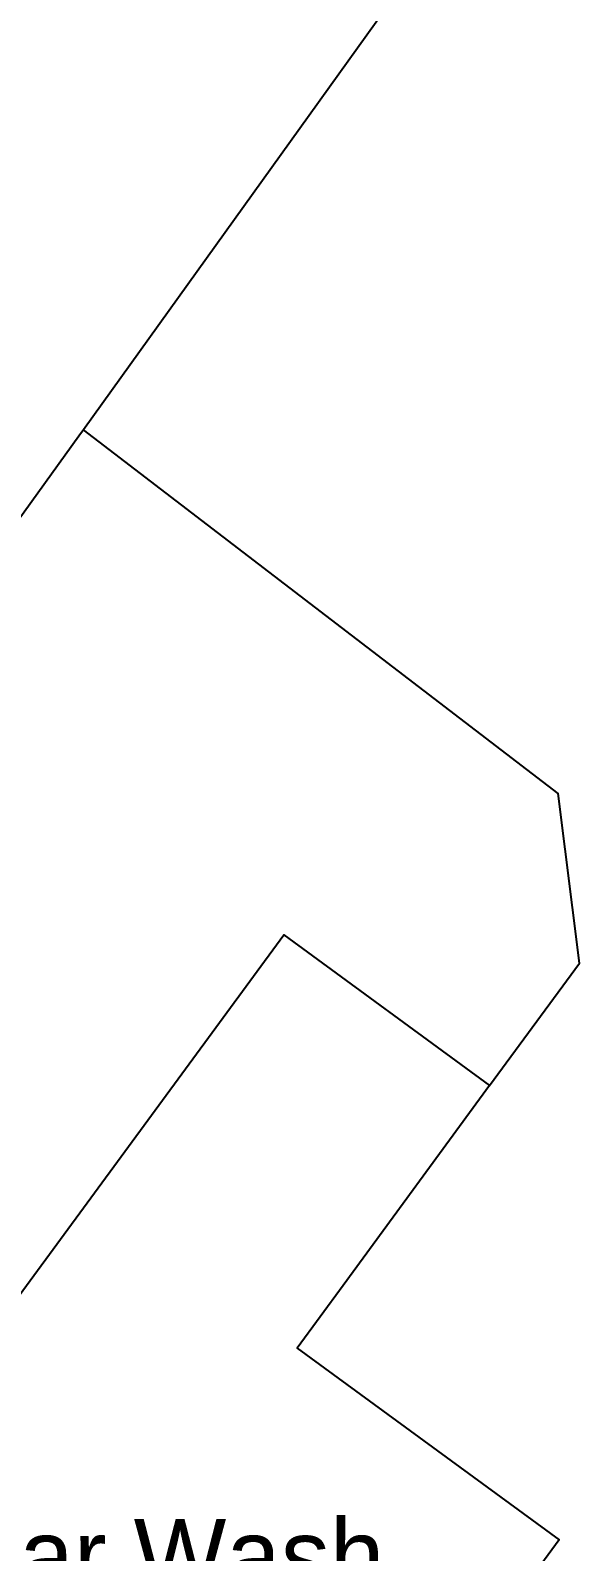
# Model space of a CAD drawing. Extents: x 421500 to 422711, y 436000 to 437000.
# Drawn here: x 421909.02 to 421922.13, y 436493.65 to 436529.95 of the extents above; entities that cross this region are included whole.
import ezdxf

# ---------------------------------------------------------------- set-up
doc = ezdxf.new("R2010")
doc.units = 0
for name, color, linetype in [('716709-ExBase$0$OS-LINE_0001_BLG_OUTLINE', 7, 'Continuous'), ('716709-ExBase$0$OS-LINE_0030_OBSTRUCTING_FEAT', 8, 'Continuous'), ('716709-ExBase$0$OS-TEXT_BUILDING_OR_STRUCTURE', 4, 'Continuous')]:
    doc.layers.add(name, color=color, linetype=linetype)
doc.styles.add('716709-ExBase$0$Standard', font='romans.shx')

msp = doc.modelspace()

# ---------------------------------------------------------------- linework, layer by layer
at = {"layer": '716709-ExBase$0$OS-LINE_0001_BLG_OUTLINE'}
msp.add_line((421919.98, 436504.77), (421916.49, 436500), dxfattribs=at)
at = {"layer": '716709-ExBase$0$OS-LINE_0001_BLG_OUTLINE', "flags": 128}
for points in [[(421908.93, 436500), (421915.07, 436508.37), (421919.98, 436504.77)], [(421916.49, 436500), (421915.39, 436498.5), (421921.64, 436493.93), (421911.66, 436480.32), (421900.5, 436488.5), (421908.93, 436500)]]:
    msp.add_lwpolyline(points, dxfattribs=at)
at = {"layer": '716709-ExBase$0$OS-LINE_0030_OBSTRUCTING_FEAT'}
msp.add_line((421922.03, 436536.77), (421910.29, 436520.42), dxfattribs=at)
at = {"layer": '716709-ExBase$0$OS-LINE_0030_OBSTRUCTING_FEAT', "flags": 128}
for points in [[(421910.29, 436520.42), (421910.18, 436520.27), (421908.55, 436518), (421900.15, 436506.5), (421895.67, 436500)], [(421919.98, 436504.77), (421922.13, 436507.69), (421921.62, 436511.74), (421910.29, 436520.42)]]:
    msp.add_lwpolyline(points, dxfattribs=at)

# ---------------------------------------------------------------- texts
at = {"layer": '716709-ExBase$0$OS-TEXT_BUILDING_OR_STRUCTURE', "insert": (421907.069, 436492.654), "char_height": 1.75, "width": 12.93056, "attachment_point": 7, "style": '716709-ExBase$0$Standard'}
msp.add_mtext('{\\fHeledd|b0|i0|c0|p34;Car Wash}', dxfattribs=at)

doc.saveas('drawing.dxf')
